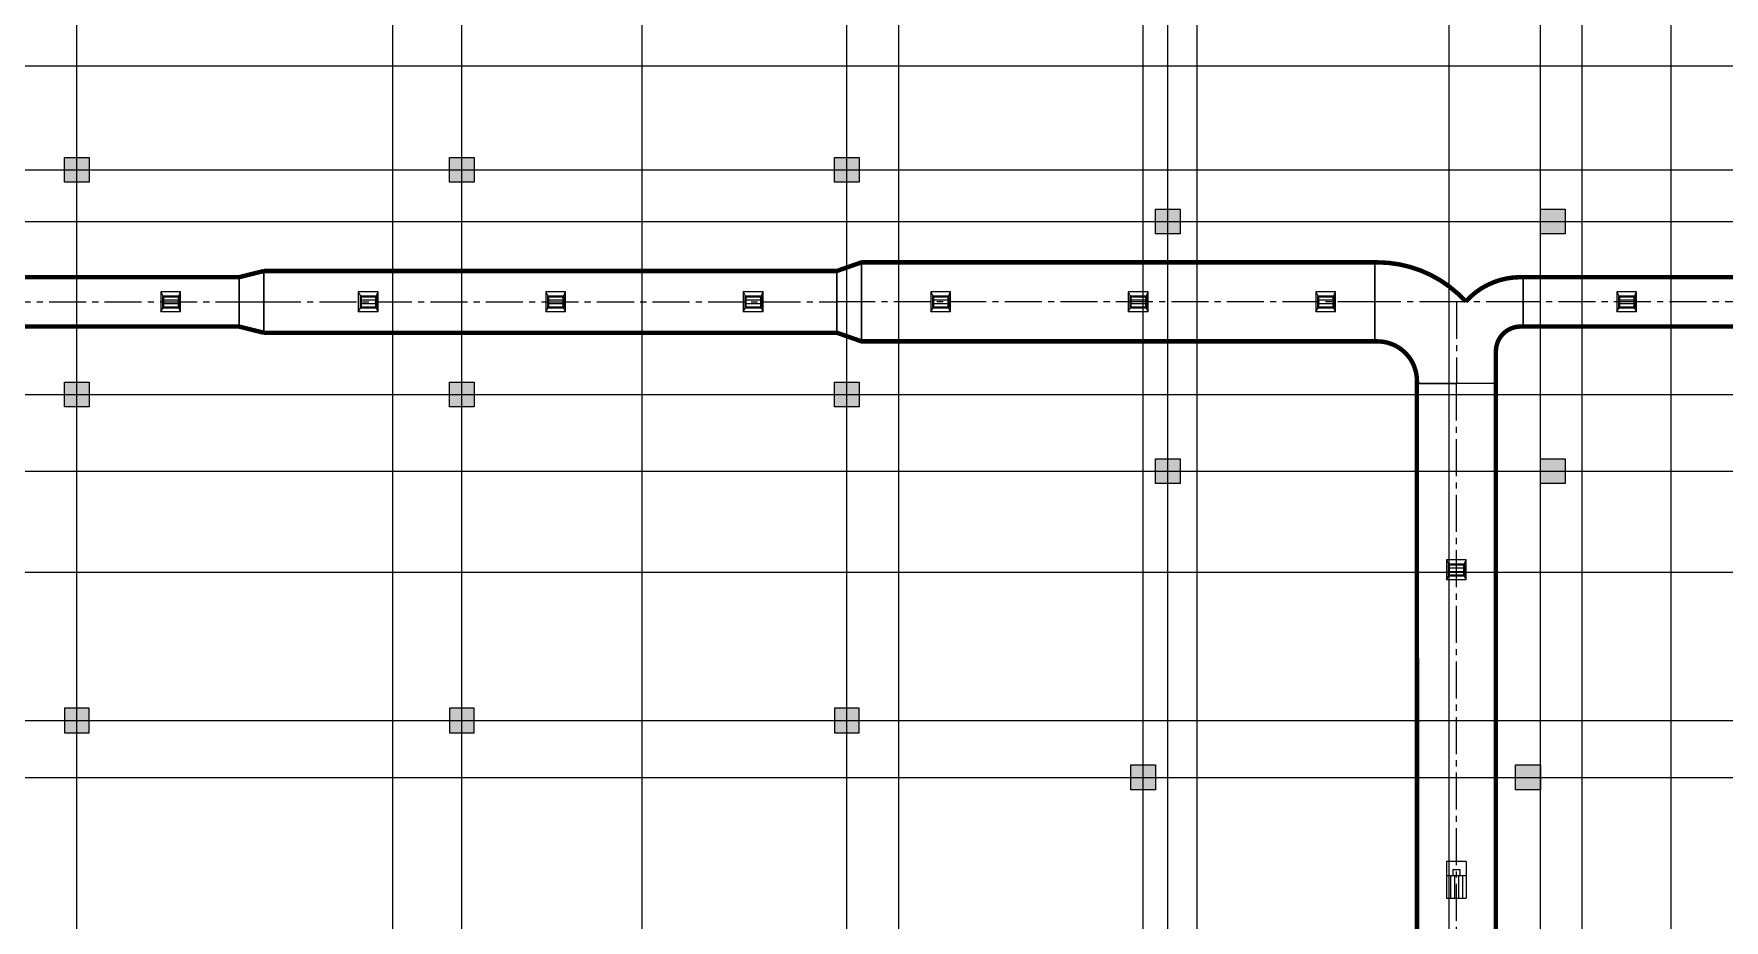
# Model space of a CAD drawing. Extents: x 369444 to 684549, y -549309 to 575337.
# Drawn here: x 544050 to 578299, y 235466 to 253407 of the extents above; entities that cross this region are included whole.
import ezdxf

# ---------------------------------------------------------------- set-up
doc = ezdxf.new("R2010")
doc.units = 0
doc.header["$LTSCALE"] = 1000
doc.header["$MEASUREMENT"] = 0
doc.linetypes.add('CENTER2', pattern=[1.125, 0.75, -0.125, 0.125, -0.125])
for name, color, linetype in [('COLUMN', 9, 'Continuous'), ('DOTE', 1, 'Continuous'), ('DUCT-排烟中心线', 5, 'CENTER2'), ('DUCT-排烟法兰', 4, 'Continuous'), ('DUCT-排烟管', 2, 'Continuous'), ('DUCT-排烟管端线', 4, 'Continuous'), ('风管标注', 3, 'Continuous')]:
    doc.layers.add(name, color=color, linetype=linetype)

# ---------------------------------------------------------------- blocks, each defined once
blk = doc.blocks.new('column500')
h = blk.add_hatch(color=0)
h.dxf.hatch_style = 1
h.paths.add_polyline_path([(-216381, -381440), (-215881, -381440), (-215881, -380940), (-216381, -380940)])
at = {"color": 0}
blk.add_lwpolyline([(-216381, -381440), (-215881, -381440), (-215881, -380940), (-216381, -380940)], close=True, dxfattribs=at)
blk = doc.blocks.new('N-风管')
at = {"color": 0}
for p, q in [((38489382581.545509, 3905342655.368634, 2600), (38489382629.545509, 3905342566.479745, 2600)), ((38489382981.545509, 3905342655.368634, 2600), (38489382581.545509, 3905342655.368634, 2600)), ((38489382581.545509, 3905342655.368634, 2600), (38489382581.545509, 3905342255.368634, 2600)), ((38489382941.545509, 3905342566.479745, 2600), (38489382981.545509, 3905342655.368634, 2600)), ((38489382981.545509, 3905342255.368634, 2600), (38489382981.545509, 3905342655.368634, 2600)), ((38489386581.545509, 3905342655.368634, 2600), (38489386629.545509, 3905342566.479745, 2600)), ((38489386981.545509, 3905342655.368634, 2600), (38489386581.545509, 3905342655.368634, 2600)), ((38489386581.545509, 3905342655.368634, 2600), (38489386581.545509, 3905342255.368634, 2600)), ((38489386941.545509, 3905342566.479745, 2600), (38489386981.545509, 3905342655.368634, 2600)), ((38489386981.545509, 3905342255.368634, 2600), (38489386981.545509, 3905342655.368634, 2600)), ((38489390381.545509, 3905342655.368634, 2600), (38489390429.545509, 3905342566.479745, 2600)), ((38489390781.545509, 3905342655.368634, 2600), (38489390381.545509, 3905342655.368634, 2600)), ((38489390381.545509, 3905342655.368634, 2600), (38489390381.545509, 3905342255.368634, 2600)), ((38489390741.545509, 3905342566.479745, 2600), (38489390781.545509, 3905342655.368634, 2600)), ((38489390781.545509, 3905342255.368634, 2600), (38489390781.545509, 3905342655.368634, 2600)), ((38489394381.545509, 3905342655.368634, 2600), (38489394429.545509, 3905342566.479745, 2600)), ((38489394781.545509, 3905342655.368634, 2600), (38489394381.545509, 3905342655.368634, 2600)), ((38489394381.545509, 3905342655.368634, 2600), (38489394381.545509, 3905342255.368634, 2600)), ((38489394741.545509, 3905342566.479745, 2600), (38489394781.545509, 3905342655.368634, 2600)), ((38489394781.545509, 3905342255.368634, 2600), (38489394781.545509, 3905342655.368634, 2600)), ((38489398181.545509, 3905342655.368634, 2600), (38489398229.545509, 3905342566.479745, 2600)), ((38489398581.545509, 3905342655.368634, 2600), (38489398181.545509, 3905342655.368634, 2600)), ((38489398181.545509, 3905342655.368634, 2600), (38489398181.545509, 3905342255.368634, 2600)), ((38489398541.545509, 3905342566.479745, 2600), (38489398581.545509, 3905342655.368634, 2600)), ((38489398581.545509, 3905342255.368634, 2600), (38489398581.545509, 3905342655.368634, 2600)), ((38489402181.545509, 3905342655.368634, 2600), (38489402229.545509, 3905342566.479745, 2600)), ((38489402581.545509, 3905342655.368634, 2600), (38489402181.545509, 3905342655.368634, 2600)), ((38489402181.545509, 3905342655.368634, 2600), (38489402181.545509, 3905342255.368634, 2600)), ((38489402541.545509, 3905342566.479745, 2600), (38489402581.545509, 3905342655.368634, 2600)), ((38489402581.545509, 3905342255.368634, 2600), (38489402581.545509, 3905342655.368634, 2600)), ((38489405981.545509, 3905342655.368634, 2600), (38489406029.545509, 3905342566.479745, 2600)), ((38489406381.545509, 3905342655.368634, 2600), (38489405981.545509, 3905342655.368634, 2600)), ((38489405981.545509, 3905342655.368634, 2600), (38489405981.545509, 3905342255.368634, 2600)), ((38489406341.545509, 3905342566.479745, 2600), (38489406381.545509, 3905342655.368634, 2600)), ((38489406381.545509, 3905342255.368634, 2600), (38489406381.545509, 3905342655.368634, 2600)), ((38489412081.045509, 3905342655.368634, 2600), (38489412129.045509, 3905342566.479745, 2600)), ((38489412481.045509, 3905342655.368634, 2600), (38489412081.045509, 3905342655.368634, 2600)), ((38489412081.045509, 3905342655.368634, 2600), (38489412081.045509, 3905342255.368634, 2600)), ((38489412441.045509, 3905342566.479745, 2600), (38489412481.045509, 3905342655.368634, 2600)), ((38489412481.045509, 3905342255.368634, 2600), (38489412481.045509, 3905342655.368634, 2600)), ((38489382581.545509, 3905342255.368634, 2600), (38489382629.545509, 3905342344.257523, 2600)), ((38489382941.545509, 3905342492.405671, 2600), (38489382629.545509, 3905342492.405671, 2600)), ((38489382941.545509, 3905342418.331597, 2600), (38489382629.545509, 3905342418.331597, 2600)), ((38489382981.545509, 3905342255.368634, 2600), (38489382941.545509, 3905342344.257523, 2600)), ((38489386581.545509, 3905342255.368634, 2600), (38489386629.545509, 3905342344.257523, 2600)), ((38489386941.545509, 3905342492.405671, 2600), (38489386629.545509, 3905342492.405671, 2600)), ((38489386941.545509, 3905342418.331597, 2600), (38489386629.545509, 3905342418.331597, 2600)), ((38489386981.545509, 3905342255.368634, 2600), (38489386941.545509, 3905342344.257523, 2600)), ((38489390381.545509, 3905342255.368634, 2600), (38489390429.545509, 3905342344.257523, 2600)), ((38489390741.545509, 3905342492.405671, 2600), (38489390429.545509, 3905342492.405671, 2600)), ((38489390741.545509, 3905342418.331597, 2600), (38489390429.545509, 3905342418.331597, 2600)), ((38489390781.545509, 3905342255.368634, 2600), (38489390741.545509, 3905342344.257523, 2600)), ((38489394381.545509, 3905342255.368634, 2600), (38489394429.545509, 3905342344.257523, 2600)), ((38489394741.545509, 3905342492.405671, 2600), (38489394429.545509, 3905342492.405671, 2600)), ((38489394741.545509, 3905342418.331597, 2600), (38489394429.545509, 3905342418.331597, 2600)), ((38489394781.545509, 3905342255.368634, 2600), (38489394741.545509, 3905342344.257523, 2600)), ((38489398181.545509, 3905342255.368634, 2600), (38489398229.545509, 3905342344.257523, 2600)), ((38489398541.545509, 3905342492.405671, 2600), (38489398229.545509, 3905342492.405671, 2600)), ((38489398541.545509, 3905342418.331597, 2600), (38489398229.545509, 3905342418.331597, 2600)), ((38489398581.545509, 3905342255.368634, 2600), (38489398541.545509, 3905342344.257523, 2600)), ((38489402181.545509, 3905342255.368634, 2600), (38489402229.545509, 3905342344.257523, 2600)), ((38489402541.545509, 3905342492.405671, 2600), (38489402229.545509, 3905342492.405671, 2600)), ((38489402541.545509, 3905342418.331597, 2600), (38489402229.545509, 3905342418.331597, 2600)), ((38489402581.545509, 3905342255.368634, 2600), (38489402541.545509, 3905342344.257523, 2600)), ((38489405981.545509, 3905342255.368634, 2600), (38489406029.545509, 3905342344.257523, 2600)), ((38489406341.545509, 3905342492.405671, 2600), (38489406029.545509, 3905342492.405671, 2600)), ((38489406341.545509, 3905342418.331597, 2600), (38489406029.545509, 3905342418.331597, 2600)), ((38489406381.545509, 3905342255.368634, 2600), (38489406341.545509, 3905342344.257523, 2600)), ((38489412081.045509, 3905342255.368634, 2600), (38489412129.045509, 3905342344.257523, 2600)), ((38489412441.045509, 3905342492.405671, 2600), (38489412129.045509, 3905342492.405671, 2600)), ((38489412441.045509, 3905342418.331597, 2600), (38489412129.045509, 3905342418.331597, 2600)), ((38489412481.045509, 3905342255.368634, 2600), (38489412441.045509, 3905342344.257523, 2600)), ((38489408630.583527, 3905337230, 2600), (38489408678.583527, 3905337141.111111, 2600)), ((38489409030.583527, 3905337230, 2600), (38489408630.583527, 3905337230, 2600)), ((38489408630.583527, 3905337230, 2600), (38489408630.583527, 3905336830, 2600)), ((38489408990.583527, 3905337141.111111, 2600), (38489409030.583527, 3905337230, 2600)), ((38489409030.583527, 3905336830, 2600), (38489409030.583527, 3905337230, 2600)), ((38489408630.583527, 3905336830, 2600), (38489408678.583527, 3905336918.888889, 2600)), ((38489408990.583527, 3905337067.037037, 2600), (38489408678.583527, 3905337067.037037, 2600)), ((38489408990.583527, 3905336992.962963, 2600), (38489408678.583527, 3905336992.962963, 2600)), ((38489409030.583527, 3905336830, 2600), (38489408990.583527, 3905336918.888889, 2600)), ((38489408630.670174, 3905331127.447129, 2600.00001), (38489408630.670174, 3905330386.447129, 2600.00001)), ((38489409030.670174, 3905331127.447129, 2600.00001), (38489408630.670174, 3905331127.447129, 2600.00001)), ((38489408758.670174, 3905330963.241529, 2600.00001), (38489408902.670174, 3905330963.241529, 2600.00001)), ((38489408758.670174, 3905330963.241529, 2600.00001), (38489408758.670174, 3905330842.458529, 2600.00001)), ((38489408630.670174, 3905330842.458529, 2600.00001), (38489409030.670174, 3905330842.458529, 2600.00001)), ((38489408630.670174, 3905330386.447129, 2600.00001), (38489409030.670174, 3905330386.447129, 2600.00001))]:
    blk.add_line(p, q, dxfattribs=at)
at = {"color": 0, "lineweight": 40}
for p, q in [((38489382629.545509, 3905342566.479745, 2600), (38489382629.545509, 3905342344.257523, 2600)), ((38489382629.545509, 3905342566.479745, 2600), (38489382941.545509, 3905342566.479745, 2600)), ((38489382941.545509, 3905342344.257523, 2600), (38489382941.545509, 3905342566.479745, 2600)), ((38489386629.545509, 3905342566.479745, 2600), (38489386629.545509, 3905342344.257523, 2600)), ((38489386629.545509, 3905342566.479745, 2600), (38489386941.545509, 3905342566.479745, 2600)), ((38489386941.545509, 3905342344.257523, 2600), (38489386941.545509, 3905342566.479745, 2600)), ((38489390429.545509, 3905342566.479745, 2600), (38489390429.545509, 3905342344.257523, 2600)), ((38489390429.545509, 3905342566.479745, 2600), (38489390741.545509, 3905342566.479745, 2600)), ((38489390741.545509, 3905342344.257523, 2600), (38489390741.545509, 3905342566.479745, 2600)), ((38489394429.545509, 3905342566.479745, 2600), (38489394429.545509, 3905342344.257523, 2600)), ((38489394429.545509, 3905342566.479745, 2600), (38489394741.545509, 3905342566.479745, 2600)), ((38489394741.545509, 3905342344.257523, 2600), (38489394741.545509, 3905342566.479745, 2600)), ((38489398229.545509, 3905342566.479745, 2600), (38489398229.545509, 3905342344.257523, 2600)), ((38489398229.545509, 3905342566.479745, 2600), (38489398541.545509, 3905342566.479745, 2600)), ((38489398541.545509, 3905342344.257523, 2600), (38489398541.545509, 3905342566.479745, 2600)), ((38489402229.545509, 3905342566.479745, 2600), (38489402229.545509, 3905342344.257523, 2600)), ((38489402229.545509, 3905342566.479745, 2600), (38489402541.545509, 3905342566.479745, 2600)), ((38489402541.545509, 3905342344.257523, 2600), (38489402541.545509, 3905342566.479745, 2600)), ((38489406029.545509, 3905342566.479745, 2600), (38489406029.545509, 3905342344.257523, 2600)), ((38489406029.545509, 3905342566.479745, 2600), (38489406341.545509, 3905342566.479745, 2600)), ((38489406341.545509, 3905342344.257523, 2600), (38489406341.545509, 3905342566.479745, 2600)), ((38489412129.045509, 3905342566.479745, 2600), (38489412129.045509, 3905342344.257523, 2600)), ((38489412129.045509, 3905342566.479745, 2600), (38489412441.045509, 3905342566.479745, 2600)), ((38489412441.045509, 3905342344.257523, 2600), (38489412441.045509, 3905342566.479745, 2600)), ((38489382629.545509, 3905342344.257523, 2600), (38489382941.545509, 3905342344.257523, 2600)), ((38489386629.545509, 3905342344.257523, 2600), (38489386941.545509, 3905342344.257523, 2600)), ((38489390429.545509, 3905342344.257523, 2600), (38489390741.545509, 3905342344.257523, 2600)), ((38489394429.545509, 3905342344.257523, 2600), (38489394741.545509, 3905342344.257523, 2600)), ((38489398229.545509, 3905342344.257523, 2600), (38489398541.545509, 3905342344.257523, 2600)), ((38489402229.545509, 3905342344.257523, 2600), (38489402541.545509, 3905342344.257523, 2600)), ((38489406029.545509, 3905342344.257523, 2600), (38489406341.545509, 3905342344.257523, 2600)), ((38489412129.045509, 3905342344.257523, 2600), (38489412441.045509, 3905342344.257523, 2600)), ((38489408678.583527, 3905337141.111111, 2600), (38489408678.583527, 3905336918.888889, 2600)), ((38489408678.583527, 3905337141.111111, 2600), (38489408990.583527, 3905337141.111111, 2600)), ((38489408990.583527, 3905336918.888889, 2600), (38489408990.583527, 3905337141.111111, 2600)), ((38489408678.583527, 3905336918.888889, 2600), (38489408990.583527, 3905336918.888889, 2600))]:
    blk.add_line(p, q, dxfattribs=at)
at = {"color": 0, "linetype": 'Continuous'}
for p, q in [((38489382981.545509, 3905342255.368634, 2600), (38489382581.545509, 3905342255.368634, 2600)), ((38489386981.545509, 3905342255.368634, 2600), (38489386581.545509, 3905342255.368634, 2600)), ((38489390781.545509, 3905342255.368634, 2600), (38489390381.545509, 3905342255.368634, 2600)), ((38489394781.545509, 3905342255.368634, 2600), (38489394381.545509, 3905342255.368634, 2600)), ((38489398581.545509, 3905342255.368634, 2600), (38489398181.545509, 3905342255.368634, 2600)), ((38489402581.545509, 3905342255.368634, 2600), (38489402181.545509, 3905342255.368634, 2600)), ((38489406381.545509, 3905342255.368634, 2600), (38489405981.545509, 3905342255.368634, 2600)), ((38489412481.045509, 3905342255.368634, 2600), (38489412081.045509, 3905342255.368634, 2600)), ((38489409030.583527, 3905336830, 2600), (38489408630.583527, 3905336830, 2600)), ((38489408902.670174, 3905330963.241529, 2600.00001), (38489408902.670174, 3905330842.458529, 2600.00001)), ((38489409030.670174, 3905331127.447129, 2600.00001), (38489409030.670174, 3905330386.447129, 2600.00001)), ((38489408710.670174, 3905330842.458529, 2600.00001), (38489408710.670174, 3905330386.447129, 2600.00001)), ((38489408790.670174, 3905330842.458529, 2600.00001), (38489408790.670174, 3905330386.447129, 2600.00001)), ((38489408870.670174, 3905330842.458529, 2600.00001), (38489408870.670174, 3905330386.447129, 2600.00001)), ((38489408950.670174, 3905330842.458529, 2600.00001), (38489408950.670174, 3905330386.447129, 2600.00001))]:
    blk.add_line(p, q, dxfattribs=at)
at = {"layer": 'DUCT-排烟中心线', "color": 0}
for p, q in [((38489374690.369827, 3905342455.368634), (38489384166.968987, 3905342455.368634)), ((38489384167.168983, 3905342455.368634), (38489384667.168983, 3905342455.368634)), ((38489384667.369003, 3905342455.368634), (38489396277.367104, 3905342455.36862)), ((38489396777.567101, 3905342455.368634), (38489396277.567101, 3905342455.36862)), ((38489407180.383476, 3905342455.368895), (38489396777.767113, 3905342455.368634)), ((38489408830.583527, 3905342455.368545), (38489407180.583481, 3905342455.368895)), ((38489410180.583511, 3905342455.368564), (38489408830.583527, 3905342455.368545)), ((38489408830.583527, 3905342455.368545), (38489408830.583527, 3905340805.368896)), ((38489422897.127274, 3905342455.368743), (38489410180.783508, 3905342455.368564)), ((38489408830.671593, 3905325426.735081), (38489408830.392723, 3905340805.268896))]:
    blk.add_line(p, q, dxfattribs=at)
at = {"layer": 'DUCT-排烟法兰', "color": 0}
for p, q in [((38489396777.667107, 3905343295.368634), (38489396777.667107, 3905341615.368634)), ((38489407180.483482, 3905343295.368895), (38489407180.483482, 3905341615.368895)), ((38489384167.068977, 3905341925.368634), (38489384167.068977, 3905342985.368634)), ((38489384667.26899, 3905341800.368634), (38489384667.26899, 3905343110.368634)), ((38489396277.467102, 3905341800.36862), (38489396277.467102, 3905343110.36862)), ((38489410180.68351, 3905341925.368564), (38489410180.68351, 3905342985.368564)), ((38489407990.583527, 3905340805.268896), (38489408830.392723, 3905340805.268896)), ((38489409630.392723, 3905340805.268896), (38489409670.583527, 3905340805.268896))]:
    blk.add_line(p, q, dxfattribs=at)
at = {"layer": 'DUCT-排烟管', "color": 0, "const_width": 90}
for points in [[(38489396777.567078, 3905343255.368634), (38489396277.567093, 3905343080.36862)], [(38489407180.383461, 3905343255.368895), (38489396777.767082, 3905343255.368634)], [(38489407180.583458, 3905343255.368895), (38489407230.583458, 3905343255.368896)], [(38489384166.968987, 3905342955.368634), (38489374690.369827, 3905342955.368634)], [(38489384167.168983, 3905342955.368634), (38489384667.168983, 3905343080.368634)], [(38489396277.367104, 3905343080.36862), (38489384667.369003, 3905343080.368634)], [(38489410130.583504, 3905342955.368563), (38489410180.583504, 3905342955.368564)], [(38489422897.127258, 3905342955.368743), (38489410180.783501, 3905342955.368564)], [(38489374690.369827, 3905341955.368634), (38489384166.968987, 3905341955.368634)], [(38489384167.168983, 3905341955.368634), (38489384667.168983, 3905341830.368634)], [(38489384667.369003, 3905341830.368634), (38489396277.367104, 3905341830.36862)], [(38489396777.567123, 3905341655.368634), (38489396277.567123, 3905341830.36862)], [(38489410180.583519, 3905341955.368564), (38489410130.583519, 3905341955.368563)], [(38489410180.783524, 3905341955.368564), (38489422897.127274, 3905341955.368743)], [(38489396777.767128, 3905341655.368634), (38489407180.383507, 3905341655.368895)], [(38489407230.583504, 3905341655.368896), (38489407180.583504, 3905341655.368895)], [(38489409630.583527, 3905341455.368565), (38489409630.583527, 3905340805.368896)], [(38489408030.392723, 3905340805.254389), (38489408030.671593, 3905325426.720574)], [(38489408030.583527, 3905340805.368896), (38489408030.583527, 3905340855.368899)], [(38489409630.671593, 3905325426.749588), (38489409630.392723, 3905340805.283402)]]:
    blk.add_lwpolyline(points, dxfattribs=at)
at = {"layer": 'DUCT-排烟管', "color": 0, "extrusion": (0, 0, -1), "const_width": 90}
for points in [[(-38489407230.583458, 3905343255.368896, 0.2107762348), (-38489409018.682068, 3905342462.182923)], [(-38489409018.682068, 3905342462.182923, 0.211824762), (-38489410130.583504, 3905342955.368563)]]:
    blk.add_lwpolyline(points, format="xyb", dxfattribs=at)
at = {"layer": 'DUCT-排烟管', "color": 0, "const_width": 90}
for points in [[(38489410130.583519, 3905341955.368563, 0.4142135504), (38489409630.583527, 3905341455.368565)], [(38489408030.583527, 3905340855.368899, 0.4142135744), (38489407230.583504, 3905341655.368894)]]:
    blk.add_lwpolyline(points, format="xyb", dxfattribs=at)
at = {"layer": 'DUCT-排烟管端线', "color": 0}
for p, q in [((38489396777.567123, 3905341655.368634), (38489396777.567078, 3905343255.368634)), ((38489396777.767082, 3905343255.368634), (38489396777.767128, 3905341655.368634)), ((38489407180.383507, 3905341655.368895), (38489407180.383461, 3905343255.368895)), ((38489407180.583504, 3905341655.368895), (38489407180.583458, 3905343255.368895)), ((38489384166.968987, 3905341955.368634), (38489384166.968987, 3905342955.368634)), ((38489384167.168983, 3905342955.368634), (38489384167.168983, 3905341955.368634)), ((38489384667.168983, 3905341830.368634), (38489384667.168983, 3905343080.368634)), ((38489384667.369003, 3905343080.368634), (38489384667.369003, 3905341830.368634)), ((38489396277.367104, 3905341830.36862), (38489396277.367104, 3905343080.36862)), ((38489396277.567093, 3905343080.36862), (38489396277.567123, 3905341830.36862)), ((38489410180.583504, 3905342955.368564), (38489410180.583519, 3905341955.368564)), ((38489410180.783501, 3905342955.368564), (38489410180.783524, 3905341955.368564)), ((38489409630.392723, 3905340805.283402), (38489408030.392723, 3905340805.254389)), ((38489409630.583527, 3905340805.368896), (38489408030.583527, 3905340805.368896))]:
    blk.add_line(p, q, dxfattribs=at)

msp = doc.modelspace()

# ---------------------------------------------------------------- linework, layer by layer
at = {"layer": 'DOTE', "color": 8}
for p, q in [((544924.5, 59364.2), (544924.5, 476704.8)), ((552724.5, 59364.2), (552724.5, 476704.8)), ((560524.5, 59364.2), (560524.5, 476704.8)), ((561574.5, 59364.2), (561574.5, 476704.8)), ((566524.5, 59364.2), (566524.5, 476704.8)), ((567024.5, 59364.2), (567024.5, 476704.8)), ((567624.5, 59364.2), (567624.5, 476704.8)), ((572724.5, 59364.2), (572724.5, 476704.8)), ((574574.5, 59364.2), (574574.5, 476704.8)), ((575424.5, 59364.2), (575424.5, 476704.8)), ((551324.5, 59364.2), (551324.5, 261807)), ((556374.5, 59364.2), (556374.5, 261807)), ((577224.5, 59364.2), (577224.5, 261807))]:
    msp.add_line(p, q, dxfattribs=at)
at = {"layer": 'DOTE', "color": 8, "lineweight": -2}
for p, q in [((377844.4, 252757), (624570.9, 252757)), ((377844.4, 250657), (624570.9, 250657)), ((377844.4, 249607), (624570.9, 249607)), ((377844.4, 246107), (624570.9, 246107)), ((377844.4, 244557), (624570.9, 244557)), ((377844.4, 242507), (624570.9, 242507)), ((377844.4, 239507), (624570.9, 239507)), ((377844.4, 238357), (624570.9, 238357))]:
    msp.add_line(p, q, dxfattribs=at)

# ---------------------------------------------------------------- block references
at = {"layer": 'COLUMN', "color": 8, "xscale": -1, "rotation": 270}
for p in [(926114.4, 466787.9), (933914.4, 466787.9), (941714.4, 466787.9), (948214.4, 465737.9), (956014.4, 465737.9), (926114.4, 462237.9), (933914.4, 462237.9), (941714.4, 462237.9), (948214.4, 460687.9), (956014.4, 460687.9), (947714.4, 454487.9), (955514.4, 454487.9)]:
    msp.add_blockref('column500', p, dxfattribs=at)
at = {"layer": 'COLUMN', "color": 8, "rotation": 270}
for p in [(926114.4, 23376.1), (933914.4, 23376.1), (941714.4, 23376.1)]:
    msp.add_blockref('column500', p, dxfattribs=at)
at = {"layer": '风管标注', "color": 8}
msp.add_blockref('N-风管', (-38488835956.2, -3905094473.4), dxfattribs=at)

doc.saveas('drawing.dxf')
